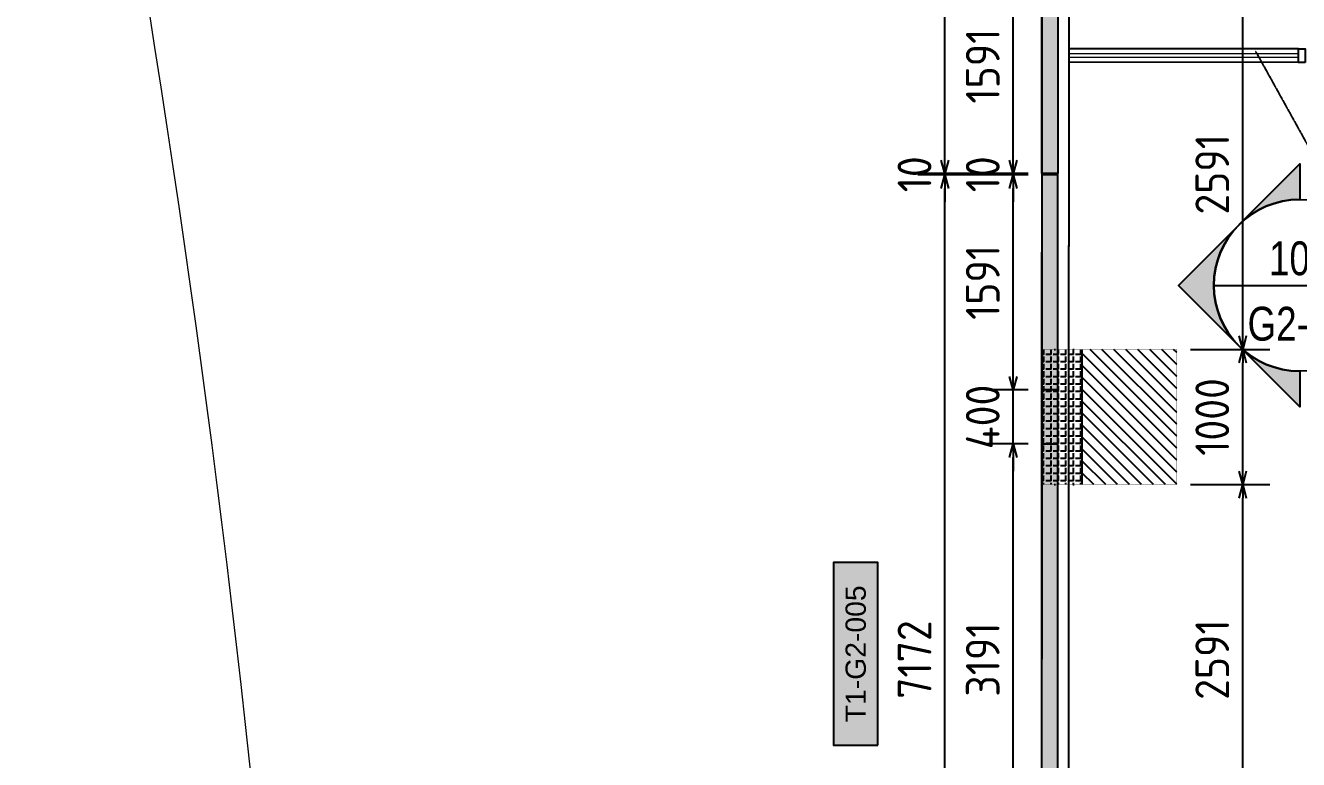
# Model space of a CAD drawing. Header units: centimetres. Extents: x -6122352 to 6876996, y -1694241 to 2592194.
# Drawn here: x -3087 to 6336, y -33908 to -28477 of the extents above; entities that cross this region are included whole.
import ezdxf
from ezdxf.enums import TextEntityAlignment as Align
from ezdxf.xclip import XClip

# ---------------------------------------------------------------- set-up
doc = ezdxf.new("R2010")
doc.units = ezdxf.units.CM
doc.header["$MEASUREMENT"] = 0
doc.header["$XCLIPFRAME"] = 2
doc.header["$PDMODE"] = 66
doc.header["$PDSIZE"] = 100
doc.linetypes.add('CENTER', pattern=[2, 1.25, -0.25, 0.25, -0.25])
doc.linetypes.add('DASHED2', pattern=[0.375, 0.25, -0.125])
doc.layers.get('Defpoints').update_dxf_attribs({"color": 255, "linetype": 'CENTER'})
for name, color, linetype in [('00-MI-DIM', 7, 'Continuous'), ('@MI-FOOTINGS', 7, 'Continuous'), ('@MI-MEP', 7, 'Continuous'), ('@MI-REF LAYER', 7, 'Continuous'), ('@MI-TYPE-01', 30, 'Continuous'), ('@MI-TYPE-02', 6, 'Continuous'), ('B_TH_4', 7, 'Continuous'), ('PANEL-TAGS', 7, 'Continuous')]:
    doc.layers.add(name, color=color, linetype=linetype)
for name, color, linetype, lineweight, true_color in [('08-Compound Wall-2', 6, 'Continuous', 25, 0xff00ff), ('08-Compound Wall-3', 5, 'Continuous', 25, 0x0000ff), ('23585-XR-AR-DAMAC PLOT LIMITS$0$1-End units', 7, 'Continuous', 5, 0xf8991e), ('23585-XR-AR-DAMAC PLOT LIMITS$0$1-Open Space', 7, 'Continuous', 5, 0x90cf5a)]:
    doc.layers.add(name, color=color, linetype=linetype, lineweight=lineweight, true_color=true_color)
doc.layers.add('23585-XR-AR-END-GROUND FLOOR$0$A-LOVR-PLAN', color=251, linetype='Continuous', lineweight=9)
doc.layers.add('A-ANNO-TEXT', color=3, linetype='Continuous', lineweight=25)
doc.styles.add('Arial Narrow', font='ARIALN.TTF', dxfattribs={"width": 0.95, "height": 500})
doc.styles.add('PANELTAG_STYLE', font='arial.ttf')
doc.styles.add('Schueco-BEMSTIL', font='isocpeur.ttf', dxfattribs={"width": 0.9})
doc.styles.get("Standard").update_dxf_attribs({"font": 'arial.ttf'})
doc.dimstyles.new('LEADER', dxfattribs={"dimtxt": 0.18, "dimasz": 0.25, "dimexe": 0.18, "dimexo": 0.0625, "dimgap": 0.09, "dimtad": 0, "dimtih": 1, "dimtoh": 1, "dimdec": 4, "dimzin": 0, "dimdsep": 46, "dimtxsty": 'Standard', "dimblk": 'DOT', "dimcen": 0.09, "dimadec": 0, "dimazin": 0, "dimtfac": 1, "dimtdec": 4, "dimtofl": 0, "dimtmove": 0, "dimatfit": 3, "dimldrblk": 'DOT', "dimfxl": 1, "dimtolj": 1, "dimtzin": 0, "dimarcsym": 0})
doc.dimstyles.new('MI- JWC-TXT-2.5 MM', dxfattribs={"dimscale": 1.5, "dimtxt": 2.5, "dimasz": 1, "dimexe": 2, "dimexo": 1, "dimgap": 1, "dimtad": 1, "dimdec": 0, "dimdsep": 46, "dimtxsty": 'Schueco-BEMSTIL', "dimblk": 'OPEN30', "dimcen": 0, "dimdle": 2, "dimclrd": 140, "dimclre": 8, "dimclrt": 40, "dimadec": 0, "dimazin": 2, "dimtfac": 1, "dimtdec": 0, "dimtix": 1, "dimtmove": 2, "dimatfit": 3, "dimldrblk": 'OPEN', "dimfxl": 2, "dimlwd": -1, "dimlwe": -1, "dimarcsym": 0})

# ---------------------------------------------------------------- blocks, each defined once
blk = doc.blocks.new('23585-XR-AR-BOUNDARY WALLS AND SETBACKS')
at = {"layer": '08-Compound Wall-2'}
for points in [[(496408.2168123897, 2768888.011560644), (496425.8384823207, 2768871.865715776), (496431.8861699822, 2768878.466056528), (496435.9395700579, 2768882.889856611), (496439.9931717184, 2768887.313658422), (496444.0465700577, 2768891.737456611), (496448.0999700584, 2768896.16125661), (496454.2139138345, 2768902.833818778), (496436.5926161939, 2768918.979903345)], [(496408.2168132926, 2768888.011559817), (496408.0816999988, 2768887.864099999), (496425.7770999984, 2768871.650699998)]]:
    blk.add_lwpolyline(points, dxfattribs=at)
blk = doc.blocks.new('A$C9d9485f6')
at = {"layer": 'A-ANNO-TEXT', "rotation": 312.4881850805905}
blk.add_blockref('23585-XR-AR-BOUNDARY WALLS AND SETBACKS', (-2377088.534775567, -1504219.252137818), dxfattribs=at)
blk = doc.blocks.new('23585-XR-AR-DAMAC PLOT LIMITS')
at = {"layer": '23585-XR-AR-DAMAC PLOT LIMITS$0$1-End units', "color": 251, "true_color": 0x636466}
blk.add_lwpolyline([(496431.9599000001, 2768878.398499999), (496425.7770999996, 2768871.650699999), (496408.0817, 2768887.8641), (496409.3970999997, 2768889.299699999), (496414.2648999998, 2768894.612299999)], close=True, dxfattribs=at)
at = {"layer": '23585-XR-AR-DAMAC PLOT LIMITS$0$1-Open Space', "color": 251, "true_color": 0x636466}
blk.add_lwpolyline([(496425.7770999996, 2768871.650699999), (496443.4716999996, 2768855.436699999), (496442.1381000001, 2768853.9813), (496435.5941000003, 2768854.147299999, 0.08578869217651659), (496406.8481000001, 2768878.7903), (496405.8706999999, 2768885.451099999), (496408.0817, 2768887.8641)], format="xyb", close=True, dxfattribs=at)
blk = doc.blocks.new('A$Cf093b529')
at = {"layer": 'A-ANNO-TEXT'}
blk.add_blockref('23585-XR-AR-DAMAC PLOT LIMITS', (-495391.9901121984, -2768603.441896566), dxfattribs=at)
blk = doc.blocks.new('XR-AR-END-SETTING OUT PLAN')
at = {"layer": '08-Compound Wall-3'}
for p, q in [((1900.044146533911, 10600.0005848068), (-523.2971514484661, 10600.00058478686)), ((1900.044146533911, 10500.00058480681), (-523.2971514474184, 10500.00058478684))]:
    blk.add_line(p, q, dxfattribs=at)
blk.add_lwpolyline([(1950.044146533911, 10600.00060864944), (1900.044146533911, 10600.00060864944), (1900.044145320485, 10500.00060864944), (1950.044146842208, 10500.00060864944)], close=True, dxfattribs=at)
at = {"layer": '23585-XR-AR-END-GROUND FLOOR$0$A-LOVR-PLAN'}
blk.add_lwpolyline([(1900.044146839268, 10534.99812595142), (1900.044146839268, 10564.99812595142), (-523.3010777489098, 10564.99812655811), (-523.3010777489098, 10534.99812655811)], close=True, dxfattribs=at)
blk.add_lwpolyline([(1900.044146533911, 10600.00063503276), (1900.044146533911, 10500.00063249208)], dxfattribs=at)
blk = doc.blocks.new('END UNIT')
at = {"xscale": 0.001, "yscale": 0.001, "zscale": 0.001}
blk.add_blockref('XR-AR-END-SETTING OUT PLAN', (-9.150201729830158, 0), dxfattribs=at)
blk = doc.blocks.new('TH_4')
at = {"xscale": -1}
blk.add_blockref('END UNIT', (495826.3053798428, 2769130.514097063), dxfattribs=at)
blk = doc.blocks.new('A$C780da55d')
at = {"layer": 'B_TH_4', "xscale": 1.000039159572381, "yscale": 1.000039159572381, "zscale": 1.000039159572381}
blk.add_blockref('TH_4', (-495814.0704651335, -2769239.302089663), dxfattribs=at)
blk = doc.blocks.new('23585-XR-AR-MALDIVE-2$0$TH_4')
blk.add_blockref('A$C780da55d', (495794.655359471, 2769130.864096801))
blk = doc.blocks.new('A$C03c3e00e')
at = {"color": 1, "true_color": 0xeb0000, "const_width": 0.01}
blk.add_lwpolyline([(33.15006812522188, 1.438171602785587e-05), (27.15006329119205, 1.438264735043049e-05), (21.15020591858774, 0.0001494970638304949), (15.15020108455792, 0.0001494968309998512), (9.15019625145942, 0.0001494991593062878), (0.0001474553719162941, 0.0003353334031999111), (0, 24.00021955440752), (9.150196256116033, 24.00016883295029), (15.15020108921453, 24.00016883132048), (21.15020592231303, 24.00016883062199), (27.15034586936235, 24.00002136896364), (33.15035070292652, 24.00002136942931), (42.30238985735923, 24.0000316798687), (42.30267242528498, 2.328306436538696e-10), (40.35556572116911, 9.136274456977844e-07)], close=True, dxfattribs=at)
blk = doc.blocks.new('_Dot')
at = {"color": 0, "linetype": 'ByBlock', "lineweight": -2}
blk.add_line((-0.5, 0), (-1, 0), dxfattribs=at)
at = {"color": 0, "linetype": 'ByBlock', "const_width": 0.5}
blk.add_lwpolyline([(-0.25, 0, 1), (0.25, 0, 1)], format="xyb", close=True, dxfattribs=at)
blk = doc.blocks.new('A$C612c4346')
at = {"color": 1, "true_color": 0xeb0000, "const_width": 0.01}
blk.add_lwpolyline([(42.00608706020284, -17.73757537407801), (36.00608222605661, -17.73757537314668), (30.00622485333588, -17.7374402587302), (24.0062200196553, -17.7374402587302), (18.00621518632397, -17.7374402564019), (8.856166390469298, -17.737254422158), (8.856018934748136, 6.262629798613489), (18.00621519115521, 6.262579077389091), (24.00622002396267, 6.262579075526446), (30.00622485752683, 6.262579075060785), (36.00636480399407, 6.262431613169611), (42.00636963755824, 6.262431613635272), (51.15840879222378, 6.262441924307495), (51.15869136003312, -17.7375897555612), (49.21158465603366, -17.73758884193376)], close=True, dxfattribs=at)
blk = doc.blocks.new('RCC COPING')
at = {"layer": '@MI-TYPE-01', "transparency": 33554679}
h = blk.add_hatch(color=8, dxfattribs=at)
h.dxf.hatch_style = 1
h.paths.add_polyline_path([(60.00000000000364, 200), (-59.99999999999636, 200), (-59.99999999999636, -200), (60.00000000000364, -200)])
at = {"layer": '@MI-TYPE-01', "color": 30}
blk.add_lwpolyline([(-59.99999999999636, 200), (60.00000000000364, 200), (60.00000000000364, -200), (-59.99999999999636, -200)], close=True, dxfattribs=at)
blk = doc.blocks.new('31309MM')
at = {"layer": '@MI-TYPE-01', "transparency": 33554679}
h = blk.add_hatch(color=30, dxfattribs=at)
h.dxf.hatch_style = 1
h.paths.add_polyline_path([(0, 120.0000000000582), (5581.866123049753, 120.0000000000582), (5581.866123049753, 0), (0, 0)])
h.paths.add_polyline_path([(5591.866123044863, -1.164153218269348e-10), (12763.97374439728, -1.164153218269348e-10), (12763.97374439752, 120.0000000000582), (5591.866123044863, 120)])
h.paths.add_polyline_path([(12773.97374439193, 120), (18355.62019030144, 119.9999999999418), (18355.62019030168, -0.1500736206653528), (12773.97374439193, -0.1500736207235605)])
h.paths.add_polyline_path([(18365.71023449278, -0.1500736205489375), (23537.39638165059, -0.1500736205489375), (23537.39638165035, 119.9999999999418), (18365.71023449278, 119.9999999999418)])
h.paths.add_polyline_path([(23547.39638164593, 120), (30719.50400295644, 120), (30719.50400295644, -5.820766091346741e-11), (23547.39638164593, -5.820766091346741e-11)])
h.paths.add_polyline_path([(30729.50400295085, 0), (36309.33053738088, -5.820766091346741e-11), (36309.33053738088, 119.9999662167393), (30729.50400295109, 119.9999662167975)])
at = {"layer": '@MI-TYPE-01', "color": 30}
for points in [[(23547.39638164593, 120), (30719.50400295644, 120), (30719.50400295644, -5.820766091346741e-11), (23547.39638164593, -5.820766091346741e-11)], [(30729.50400295085, 0), (36309.33053738088, -5.820766091346741e-11), (36309.33053738088, 119.9999662167393), (30729.50400295109, 119.9999662167975)]]:
    blk.add_lwpolyline(points, close=True, dxfattribs=at)
at = {"layer": '@MI-TYPE-01', "color": 240, "true_color": 0xed1f24, "rotation": 89.95700707059105}
blk.add_blockref('RCC COPING', (28928.84649472916, 60.15005672897678), dxfattribs=at)
blk = doc.blocks.new('A$Ceca04276')
at = {"layer": '@MI-TYPE-01', "color": 30, "rotation": 89.98971944707202}
blk.add_blockref('31309MM', (0.4863932078296784, 9.943239066810747), dxfattribs=at)
blk = doc.blocks.new('T1-FOOTING')
at = {"transparency": 33554679}
h = blk.add_hatch(dxfattribs=at)
h.set_pattern_fill('ANGLE', color=256, scale=500)
h.set_pattern_definition([(0, (0, 0), (0, 137.5), [100, -37.5]), (90, (0, 0), (-137.5, 8.419446744138054e-15), [100, -37.5])])
h.paths.add_polyline_path([(-500, -300.0000000000218), (499.9999999999964, -300.0000000000218), (499.9999999999964, -1.818989403545856e-11), (-500, -1.818989403545856e-11)])
h.paths.add_polyline_path([(-499.75, -299.7500000000218), (499.7499999999964, -299.7500000000218), (499.7499999999964, -0.2500000000181899), (-499.75, -0.2500000000181899)], flags=16)
h = blk.add_hatch(dxfattribs=at)
h.set_pattern_fill('ANGLE', color=8, scale=200)
h.set_pattern_definition([(0, (0, 0), (0, 55.00000000000001), [40, -15]), (90, (0, 0), (-55.00000000000001, 3.367778697655222e-15), [40, -15])])
h.paths.add_polyline_path([(500.0000000000025, -300.0000000000218), (500.0000000000035, -1.818989403545856e-11), (-500, -1.816147232602816e-11), (-499.9999999999989, -300.0000000000291)])
h = blk.add_hatch(dxfattribs=at)
h.set_pattern_fill('ANSI31', color=8, scale=500)
h.set_pattern_definition([(45, (0, 0), (-44.19417382415922, 44.19417382415922), [])])
h.paths.add_polyline_path([(500, -1000.000000000015), (500.0000000000025, -300.0000000000218), (-499.9999999999989, -300.000000000029), (-499.9999999999964, -1000.000000000011)])
at = {"layer": '@MI-TYPE-01', "color": 240, "linetype": 'DASHED2', "true_color": 0xed1f24}
blk.add_line((-500.0000000000073, -300.0000000000291), (499.9999999999964, -300.0000000000218), dxfattribs=at)
at = {"layer": '@MI-TYPE-01', "color": 240, "true_color": 0xed1f24, "const_width": 2.5}
blk.add_lwpolyline([(-500, -1.818989403545856e-11), (500.0000000000036, -1.818989403545856e-11), (500, -1000.000000000015), (-499.9999999999964, -1000.000000000011)], close=True, dxfattribs=at)
blk = doc.blocks.new('_Open30')
at = {"color": 0, "linetype": 'ByBlock', "lineweight": -2}
for p, q in [((-1, 0.26794919), (0, 0)), ((0, 0), (-1, -0.26794919)), ((0, 0), (-1, 0))]:
    blk.add_line(p, q, dxfattribs=at)
blk = doc.blocks.new('*D896')
at = {"color": 8, "transparency": 16777216}
for p, q in [((-102.3342030398991, -11433.83204916969), (-919.3445929940007, -11433.83204916969)), ((-103.6119722374448, -18605.93955665773), (-919.3445929939991, -18605.93955665773))]:
    blk.add_line(p, q, dxfattribs=at)
at = {"color": 140, "transparency": 16777216}
blk.add_line((-719.344592993999, -18505.93955665773), (-719.3445929940004, -11533.83204916969), dxfattribs=at)
at = {"layer": 'Defpoints', "color": 0, "transparency": 16777216}
for p in [(-719.3445929940005, -11433.83204916969), (-2.334203039899107, -11433.83204916969), (-3.611972237444759, -18605.93955665773)]:
    blk.add_point(p, dxfattribs=at)
at = {"color": 140, "transparency": 16777216, "xscale": 100, "yscale": 100, "zscale": 100}
for p, rotation in [((-719.3445929940005, -11433.83204916969), 90), ((-719.344592993999, -18605.93955665773), 270)]:
    blk.add_blockref('_Open30', p, dxfattribs=dict(at, rotation=rotation))
at = {"color": 40, "transparency": 16777216, "insert": (-944.3445929940038, -15019.8858029137), "char_height": 250, "attachment_point": 5, "rotation": 90, "style": 'Schueco-BEMSTIL'}
blk.add_mtext('7172', dxfattribs=at)
blk = doc.blocks.new('_Open')
at = {"color": 0, "linetype": 'ByBlock', "lineweight": -2}
for p, q in [((-1, 0.1666666666666667), (0, 0)), ((-1, -0.1666666666666667), (0, 0)), ((0, 0), (-1, 0))]:
    blk.add_line(p, q, dxfattribs=at)
blk = doc.blocks.new('*D897')
at = {"color": 140, "transparency": 16777216}
for p, q in [((-719.3445929940019, -11323.83204933398), (-719.3445929940019, -11223.83204933398)), ((-719.3445929940019, -11433.83204916969), (-719.3445929940019, -11423.83204933398)), ((-719.3445929940018, -11533.83204916969), (-719.3445929940018, -11633.83204916969))]:
    blk.add_line(p, q, dxfattribs=at)
at = {"color": 8, "transparency": 16777216}
for p, q in [((-102.3324214586608, -11423.83204933398), (-919.344592994002, -11423.83204933398)), ((-102.3342030399003, -11433.83204916969), (-919.344592994002, -11433.83204916969))]:
    blk.add_line(p, q, dxfattribs=at)
at = {"layer": 'Defpoints', "color": 0, "transparency": 16777216}
for p in [(-719.3445929940019, -11423.83204933398), (-2.33420303990026, -11433.83204916969), (-2.332421458660753, -11423.83204933398)]:
    blk.add_point(p, dxfattribs=at)
at = {"color": 140, "transparency": 16777216, "xscale": 100, "yscale": 100, "zscale": 100}
for p, rotation in [((-719.3445929940019, -11423.83204933398), 270), ((-719.3445929940019, -11433.83204916969), 90)]:
    blk.add_blockref('_Open30', p, dxfattribs=dict(at, rotation=rotation))
at = {"color": 40, "transparency": 16777216, "insert": (-944.344592994005, -11428.83204925183), "char_height": 250, "attachment_point": 5, "rotation": 90, "style": 'Schueco-BEMSTIL'}
blk.add_mtext('10', dxfattribs=at)
blk = doc.blocks.new('*D898')
at = {"color": 8, "transparency": 16777216}
for p, q in [((-101.3383461054032, -5844.09564762746), (-919.3445929940035, -5844.09564762746)), ((-102.3324214586608, -11423.83204933398), (-919.3445929940023, -11423.83204933398))]:
    blk.add_line(p, q, dxfattribs=at)
at = {"color": 140, "transparency": 16777216}
blk.add_line((-719.3445929940021, -11323.83204933398), (-719.3445929940033, -5944.09564762746), dxfattribs=at)
at = {"layer": 'Defpoints', "color": 0, "transparency": 16777216}
for p in [(-719.3445929940034, -5844.09564762746), (-1.338346105403204, -5844.09564762746), (-2.332421458660766, -11423.83204933398)]:
    blk.add_point(p, dxfattribs=at)
at = {"color": 140, "transparency": 16777216, "xscale": 100, "yscale": 100, "zscale": 100}
for p, rotation in [((-719.3445929940034, -5844.09564762746), 90), ((-719.3445929940021, -11423.83204933398), 270)]:
    blk.add_blockref('_Open30', p, dxfattribs=dict(at, rotation=rotation))
at = {"color": 40, "transparency": 16777216, "insert": (-944.3445929940051, -8633.963848480718), "char_height": 250, "attachment_point": 5, "rotation": 90, "style": 'Schueco-BEMSTIL'}
blk.add_mtext('5580', dxfattribs=at)
blk = doc.blocks.new('*D886')
at = {"color": 8, "transparency": 16777216}
for p, q in [((-102.3887156102059, -13424.53454505881), (-414.3153052969195, -13424.53454505881)), ((-103.4074110801269, -16615.37758752122), (-414.3153052969188, -16615.37758752122))]:
    blk.add_line(p, q, dxfattribs=at)
at = {"color": 140, "transparency": 16777216}
blk.add_line((-214.3153052969187, -16515.37758752122), (-214.3153052969194, -13524.53454505881), dxfattribs=at)
at = {"layer": 'Defpoints', "color": 0, "transparency": 16777216}
for p in [(-214.3153052969194, -13424.53454505881), (-2.388715610205915, -13424.53454505881), (-3.4074110801269, -16615.37758752122)]:
    blk.add_point(p, dxfattribs=at)
at = {"color": 140, "transparency": 16777216, "xscale": 100, "yscale": 100, "zscale": 100}
for p, rotation in [((-214.3153052969194, -13424.53454505881), 90), ((-214.3153052969187, -16615.37758752122), 270)]:
    blk.add_blockref('_Open30', p, dxfattribs=dict(at, rotation=rotation))
at = {"color": 40, "transparency": 16777216, "insert": (-439.3153052969233, -15019.95606629001), "char_height": 250, "attachment_point": 5, "rotation": 90, "style": 'Schueco-BEMSTIL'}
blk.add_mtext('3191', dxfattribs=at)
blk = doc.blocks.new('*D887')
at = {"color": 140, "transparency": 16777216}
for p, q in [((-214.3153052969201, -12924.53461049016), (-214.3153052969201, -12824.53461049016)), ((-214.31530529692, -13424.53454505881), (-214.3153052969201, -13024.53461049016)), ((-214.3153052969199, -13524.53454505881), (-214.3153052969199, -13624.53454505881))]:
    blk.add_line(p, q, dxfattribs=at)
at = {"color": 8, "transparency": 16777216}
for p, q in [((-102.6175996193837, -13024.53461049016), (-414.3153052969201, -13024.53461049016)), ((-102.3887156102064, -13424.53454505881), (-414.3153052969201, -13424.53454505881))]:
    blk.add_line(p, q, dxfattribs=at)
at = {"layer": 'Defpoints', "color": 0, "transparency": 16777216}
for p in [(-214.3153052969201, -13024.53461049016), (-2.617599619383719, -13024.53461049016), (-2.388715610206384, -13424.53454505881)]:
    blk.add_point(p, dxfattribs=at)
at = {"color": 140, "transparency": 16777216, "xscale": 100, "yscale": 100, "zscale": 100}
for p, rotation in [((-214.3153052969201, -13024.53461049016), 270), ((-214.31530529692, -13424.53454505881), 90)]:
    blk.add_blockref('_Open30', p, dxfattribs=dict(at, rotation=rotation))
at = {"color": 40, "transparency": 16777216, "insert": (-439.3153052969237, -13224.53457777448), "char_height": 250, "attachment_point": 5, "rotation": 90, "style": 'Schueco-BEMSTIL'}
blk.add_mtext('400', dxfattribs=at)
blk = doc.blocks.new('*D1340')
at = {"color": 8, "transparency": 16777216}
for p, q in [((-102.3342030398953, -11433.83204916969), (-414.3153052969255, -11433.83204916969)), ((-102.6175996193791, -13024.53461049016), (-414.3153052969251, -13024.53461049016))]:
    blk.add_line(p, q, dxfattribs=at)
at = {"color": 140, "transparency": 16777216}
blk.add_line((-214.3153052969252, -12924.53461049016), (-214.3153052969255, -11533.83204916969), dxfattribs=at)
at = {"layer": 'Defpoints', "color": 0, "transparency": 16777216}
for p in [(-214.3153052969255, -11433.83204916969), (-2.33420303989528, -11433.83204916969), (-2.617599619379086, -13024.53461049016)]:
    blk.add_point(p, dxfattribs=at)
at = {"color": 140, "transparency": 16777216, "xscale": 100, "yscale": 100, "zscale": 100}
for p, rotation in [((-214.3153052969255, -11433.83204916969), 90), ((-214.3153052969251, -13024.53461049016), 270)]:
    blk.add_blockref('_Open30', p, dxfattribs=dict(at, rotation=rotation))
at = {"color": 40, "transparency": 16777216, "insert": (-439.3153052969287, -12229.18332982992), "char_height": 250, "attachment_point": 5, "rotation": 90, "style": 'Schueco-BEMSTIL'}
blk.add_mtext('1591', dxfattribs=at)
blk = doc.blocks.new('*D883')
at = {"color": 140, "transparency": 16777216}
for p, q in [((-214.3153052969159, -11323.83204933397), (-214.3153052969159, -11223.83204933397)), ((-214.3153052969159, -11433.83204916969), (-214.3153052969159, -11423.83204933397)), ((-214.3153052969159, -11533.83204916969), (-214.3153052969159, -11633.83204916969))]:
    blk.add_line(p, q, dxfattribs=at)
at = {"color": 8, "transparency": 16777216}
for p, q in [((-102.3324214586558, -11423.83204933397), (-414.3153052969159, -11423.83204933397)), ((-102.3342030398953, -11433.83204916969), (-414.3153052969159, -11433.83204916969))]:
    blk.add_line(p, q, dxfattribs=at)
at = {"layer": 'Defpoints', "color": 0, "transparency": 16777216}
for p in [(-214.3153052969159, -11423.83204933397), (-2.33420303989528, -11433.83204916969), (-2.332421458655772, -11423.83204933397)]:
    blk.add_point(p, dxfattribs=at)
at = {"color": 140, "transparency": 16777216, "xscale": 100, "yscale": 100, "zscale": 100}
for p, rotation in [((-214.3153052969159, -11423.83204933397), 270), ((-214.3153052969159, -11433.83204916969), 90)]:
    blk.add_blockref('_Open30', p, dxfattribs=dict(at, rotation=rotation))
at = {"color": 40, "transparency": 16777216, "insert": (-439.3153052969191, -11428.83204925183), "char_height": 250, "attachment_point": 5, "rotation": 90, "style": 'Schueco-BEMSTIL'}
blk.add_mtext('10', dxfattribs=at)
blk = doc.blocks.new('*D884')
at = {"color": 8, "transparency": 16777216}
for p, q in [((-101.8989512610589, -9833.129514857339), (-414.3153052969164, -9833.129514857339)), ((-102.3324214586558, -11423.83204933397), (-414.3153052969161, -11423.83204933397))]:
    blk.add_line(p, q, dxfattribs=at)
at = {"color": 140, "transparency": 16777216}
blk.add_line((-214.3153052969161, -11323.83204933397), (-214.3153052969163, -9933.129514857339), dxfattribs=at)
at = {"layer": 'Defpoints', "color": 0, "transparency": 16777216}
for p in [(-214.3153052969164, -9833.129514857339), (-1.898951261058849, -9833.129514857339), (-2.332421458655772, -11423.83204933397)]:
    blk.add_point(p, dxfattribs=at)
at = {"color": 140, "transparency": 16777216, "xscale": 100, "yscale": 100, "zscale": 100}
for p, rotation in [((-214.3153052969164, -9833.129514857339), 90), ((-214.315305296916, -11423.83204933397), 270)]:
    blk.add_blockref('_Open30', p, dxfattribs=dict(at, rotation=rotation))
at = {"color": 40, "transparency": 16777216, "insert": (-439.3153052969191, -10628.48078209566), "char_height": 250, "attachment_point": 5, "rotation": 90, "style": 'Schueco-BEMSTIL'}
blk.add_mtext('1591', dxfattribs=at)
blk = doc.blocks.new('*D1363')
at = {"color": 8, "transparency": 16777216}
for p, q in [((1097.40915707266, -13724.70990999625), (1684.68492526375, -13724.70990999625)), ((1096.794685492991, -16315.55290231072), (1684.684925263751, -16315.55290231072))]:
    blk.add_line(p, q, dxfattribs=at)
at = {"color": 140, "transparency": 16777216}
blk.add_line((1484.68492526375, -16215.55290231072), (1484.68492526375, -13824.70990999625), dxfattribs=at)
at = {"layer": 'Defpoints', "color": 0, "transparency": 16777216}
for p in [(997.40915707266, -13724.70990999625), (1484.68492526375, -13724.70990999625), (996.794685492991, -16315.55290231072)]:
    blk.add_point(p, dxfattribs=at)
at = {"color": 140, "transparency": 16777216, "xscale": 100, "yscale": 100, "zscale": 100}
for p, rotation in [((1484.68492526375, -13724.70990999625), 90), ((1484.68492526375, -16315.55290231072), 270)]:
    blk.add_blockref('_Open30', p, dxfattribs=dict(at, rotation=rotation))
at = {"color": 40, "transparency": 16777216, "insert": (1259.684925263746, -15020.13140615348), "char_height": 250, "attachment_point": 5, "rotation": 90, "style": 'Schueco-BEMSTIL'}
blk.add_mtext('2591', dxfattribs=at)
blk = doc.blocks.new('*D1364')
at = {"color": 8, "transparency": 16777216}
for p, q in [((1097.584496953758, -12724.70992536829), (1684.68492526375, -12724.70992536829)), ((1097.40915707266, -13724.70990999625), (1684.68492526375, -13724.70990999625))]:
    blk.add_line(p, q, dxfattribs=at)
at = {"color": 140, "transparency": 16777216}
blk.add_line((1484.68492526375, -13624.70990999625), (1484.68492526375, -12824.70992536829), dxfattribs=at)
at = {"layer": 'Defpoints', "color": 0, "transparency": 16777216}
for p in [(997.5844969537579, -12724.70992536829), (1484.68492526375, -12724.70992536829), (997.40915707266, -13724.70990999625)]:
    blk.add_point(p, dxfattribs=at)
at = {"color": 140, "transparency": 16777216, "xscale": 100, "yscale": 100, "zscale": 100}
for p, rotation in [((1484.68492526375, -12724.70992536829), 90), ((1484.68492526375, -13724.70990999625), 270)]:
    blk.add_blockref('_Open30', p, dxfattribs=dict(at, rotation=rotation))
at = {"color": 40, "transparency": 16777216, "insert": (1259.684925263746, -13224.70991768227), "char_height": 250, "attachment_point": 5, "rotation": 90, "style": 'Schueco-BEMSTIL'}
blk.add_mtext('1000', dxfattribs=at)
blk = doc.blocks.new('*D1365')
at = {"color": 8, "transparency": 16777216}
for p, q in [((1097.898921421858, -10133.30487979477), (1684.68492526375, -10133.30487979477)), ((1097.584496953758, -12724.70992536829), (1684.684925263751, -12724.70992536829))]:
    blk.add_line(p, q, dxfattribs=at)
at = {"color": 140, "transparency": 16777216}
blk.add_line((1484.68492526375, -12624.70992536829), (1484.68492526375, -10233.30487979477), dxfattribs=at)
at = {"layer": 'Defpoints', "color": 0, "transparency": 16777216}
for p in [(997.8989214218584, -10133.30487979477), (1484.68492526375, -10133.30487979477), (997.5844969537579, -12724.70992536829)]:
    blk.add_point(p, dxfattribs=at)
at = {"color": 140, "transparency": 16777216, "xscale": 100, "yscale": 100, "zscale": 100}
for p, rotation in [((1484.68492526375, -10133.30487979477), 90), ((1484.68492526375, -12724.70992536829), 270)]:
    blk.add_blockref('_Open30', p, dxfattribs=dict(at, rotation=rotation))
at = {"color": 40, "transparency": 16777216, "insert": (1259.684925263747, -11429.00740258153), "char_height": 250, "attachment_point": 5, "rotation": 90, "style": 'Schueco-BEMSTIL'}
blk.add_mtext('2591', dxfattribs=at)
blk = doc.blocks.new('*U1430')
h = blk.add_hatch(color=94)
edge = h.paths.add_edge_path()
edge.add_line((-5.853590386044781e-15, -6.350000000000011), (-3.839567134987508e-15, -8.98025612106916))
edge.add_line((-3.839567134987508e-15, -8.98025612106916), (-8.98025612106916, -1.4210854715202e-14))
edge.add_line((-8.98025612106916, -1.364422505680946e-14), (-1.243449787580175e-14, 8.980256121069147))
edge.add_line((-1.308023176029987e-14, 8.980256121069147), (-6.554262137165959e-15, 6.349999999999988))
edge.add_arc((-2.326472348102011e-15, -1.154631945610163e-14), 6.35, 90.00000000000004, 269.9999999999999)
at = {"color": 94}
blk.add_line((-6.35, -5.639932965095795e-15), (6.35, -1.127986593019159e-14), dxfattribs=at)
for points in [[(-5.853590386044781e-15, -6.350000000000011), (-3.839567134987508e-15, -8.98025612106916), (-8.98025612106916, -1.364422505680946e-14), (-1.308023176029987e-14, 8.980256121069147), (-6.554262137165959e-15, 6.349999999999988, 0.9999999999999994)], [(-4.490128060534579, 4.490128060534578, 0.4142135623730951), (-4.490128060534578, -4.49012806053458), (-8.98025612106916, -1.236372533598709e-15), (-4.490128060534585, 4.490128060534578)]]:
    blk.add_lwpolyline(points, format="xyb", close=True)
blk.add_circle((-1.409983241273949e-15, -5.639932965095795e-15), 6.35, dxfattribs=at)
at = {"style": 'Arial Narrow', "width": 0.95, "flags": 8}
blk.add_attdef('VIEWNUMBER', text='', height=2.5, dxfattribs=at).set_placement((-1.409983241273949e-15, -5.639932965095795e-15), align=Align.BOTTOM_CENTER)
blk.add_attdef('SHEETNUMBER', text='', height=2.5, dxfattribs=at).set_placement((-1.409983241273949e-15, -1.587500000000005), align=Align.TOP_CENTER)
blk = doc.blocks.new('PANELTAG')
at = {"layer": 'PANEL-TAGS', "color": 1}
blk.add_lwpolyline([(-13.5, -3.3), (13.5, -3.3), (13.5, 3.3), (-13.5, 3.3)], close=True, dxfattribs=at)
at = {"layer": 'PANEL-TAGS', "color": 40, "true_color": 0xffd700}
blk.add_solid([(-13.5, -3.3), (13.5, -3.3), (-13.5, 3.3), (13.5, 3.3)], dxfattribs=at)
at = {"layer": 'PANEL-TAGS', "color": 5, "style": 'PANELTAG_STYLE'}
blk.add_attdef('TAGNO', text='', height=3, dxfattribs=at).set_placement((0, 0), align=Align.CENTER)
blk = doc.blocks.new('T1-PARTITION PLAN')
at = {"layer": '@MI-FOOTINGS', "color": 240, "true_color": 0xed1f24, "rotation": 89.98995376478538}
blk.add_blockref('T1-FOOTING', (-2.503157614788506, -13224.53457780124), dxfattribs=at)
at = {"layer": '@MI-TYPE-02', "xscale": -1, "rotation": 359.9795117387576}
blk.add_blockref('A$Ceca04276', (-7.324294468271546, -42163.27897696203), dxfattribs=at)
for base, p1, p2, picture, middle in [((-719.3445929940034, -5844.09564762746), (-2.332421458660765, -11423.83204933397), (-1.338346105403203, -5844.095647627459), '*D898', (-944.3445929940051, -8633.963848480718)), ((-214.3153052969164, -9833.129514857339), (-2.332421458655771, -11423.83204933397), (-1.898951261058848, -9833.129514857335), '*D884', (-439.3153052969191, -10628.48078209566)), ((-719.3445929940019, -11423.83204933398), (-2.33420303990026, -11433.83204916969), (-2.332421458660752, -11423.83204933397), '*D897', (-944.344592994005, -11428.83204925183)), ((-214.3153052969159, -11423.83204933397), (-2.334203039895279, -11433.83204916968), (-2.332421458655771, -11423.83204933397), '*D883', (-439.3153052969191, -11428.83204925183)), ((-719.3445929940005, -11433.83204916969), (-3.611972237444757, -18605.93955665772), (-2.334203039899106, -11433.83204916969), '*D896', (-944.3445929940038, -15019.8858029137)), ((-214.3153052969303, -11433.83204916971), (-2.617599619379085, -13024.53461049015), (-2.334203039895279, -11433.83204916968), '*D1340', (-439.3153052969287, -12229.18332982992)), ((-214.3153052969201, -13024.53461049016), (-2.388715610206383, -13424.5345450588), (-2.617599619383718, -13024.53461049015), '*D887', (-439.3153052969237, -13224.53457777448)), ((-214.3153052969194, -13424.53454505881), (-3.407411080126899, -16615.37758752121), (-2.388715610205914, -13424.5345450588), '*D886', (-439.3153052969233, -15019.95606629001))]:
    dim = blk.add_linear_dim(base=base, p1=p1, p2=p2, angle=90, dimstyle='MI- JWC-TXT-2.5 MM')
    dim.commit()
    dim.dimension.update_dxf_attribs({"geometry": picture, "text_midpoint": middle})
for base, p1, p2, picture, middle, set_off in [((1484.684925263695, -10133.30487979477), (997.5844969537022, -12724.70992536829), (997.8989214218027, -10133.30487979476), '*D1365', (1259.684925263691, -11429.00740258153), (-5.525180313270539e-11, 0)), ((1484.684925263762, -12724.7099253683), (997.4091570726721, -13724.70990999625), (997.58449695377, -12724.70992536829), '*D1364', (1259.684925263758, -13224.70991768227), (1.250555214937776e-11, -1.818989403545856e-12)), ((1484.684925263694, -13724.70990999625), (996.7946854929353, -16315.55290231071), (997.4091570726043, -13724.70990999624), '*D1363', (1259.68492526369, -15020.13140615348), (-5.525180313270539e-11, 3.637978807091713e-12))]:
    dim = blk.add_linear_dim(base=base, p1=p1, p2=p2, angle=90, dimstyle='MI- JWC-TXT-2.5 MM')
    dim.commit()
    dim.dimension.update_dxf_attribs({"geometry": picture, "text_midpoint": middle, "insert": set_off})

msp = doc.modelspace()

# ---------------------------------------------------------------- block references
at = {"layer": '@MI-REF LAYER', "xscale": 1000, "yscale": 1000, "zscale": 1000}
msp.add_blockref('A$C9d9485f6', (-23958.95045533385, 48155.57226163784), dxfattribs=at)
at = {"layer": '@MI-REF LAYER', "xscale": 1000, "yscale": 1000, "zscale": 1000, "rotation": 312.4882903633292}
msp.add_blockref('A$Cf093b529', (-891608.7329339073, 539022.7201118186), dxfattribs=at)
at = {"layer": 'PANEL-TAGS'}
ref = msp.add_blockref('PANELTAG', (3058.17083256552, -33126.23053958453), dxfattribs=dict(at, xscale=50.00000000000001, yscale=50.00000000000001, zscale=50.00000000000001, rotation=90.00000000000001))
ref.add_attrib('TAGNO', 'T1-G2-005', dxfattribs={"color": 5, "height": 150, "rotation": 90, "style": 'PANELTAG_STYLE'}).set_placement((3058.17083256552, -33126.23053958453), align=Align.MIDDLE_CENTER)

# ---------------------------------------------------------------- next in the draw order: block references
at = {"layer": '@MI-REF LAYER'}
ref = msp.add_blockref('23585-XR-AR-MALDIVE-2$0$TH_4', (496315359.3231163, 2769027187.440401), dxfattribs=dict(at, xscale=1000, yscale=1000, zscale=1000, rotation=179.9901620673911))
XClip(ref).set_block_clipping_path([(495793.2153157629, 2769154.4444269473), (495793.2173948847, 2769130.5145464716), (495835.2580214902, 2769130.5142366327), (495835.25754821487, 2769154.44424064), (495826.3056661505, 2769154.414231853), (495820.30566120474, 2769154.4142318536), (495814.3055188013, 2769154.4143793155), (495808.30551642505, 2769154.4143793155), (495802.30551159196, 2769154.414379318)])

# ---------------------------------------------------------------- next in the draw order: block references
at = {"layer": '00-MI-DIM'}
ref = msp.add_blockref('*U1430', (6344.482912798354, -30399.65754114561, 157.4610399852849), dxfattribs=dict(at, xscale=100, yscale=100, zscale=100))
ref.add_attrib('VIEWNUMBER', '102', dxfattribs={"layer": '0', "height": 250, "style": 'Arial Narrow', "width": 0.95}).set_placement((6344.482912798354, -30399.65754114561, 157.4610399852849), align=Align.BOTTOM_CENTER)
ref.add_attrib('SHEETNUMBER', 'G2-T1', dxfattribs={"layer": '0', "height": 250, "style": 'Arial Narrow', "width": 0.95}).set_placement((6344.482912798354, -30558.40754114561, 157.4610399852849), align=Align.TOP_CENTER)
at = {"layer": '@MI-MEP', "color": 10, "xscale": 999.9999999999999, "yscale": 999.9999999999999, "zscale": 999.9999999999999, "rotation": 179.9901975205294}
msp.add_blockref('A$C03c3e00e', (46739.64405642122, -18156.12581256648), dxfattribs=at)
at = {"layer": '@MI-REF LAYER', "color": 10, "xscale": 1000, "yscale": 1000, "zscale": 1000, "rotation": 179.9901574591612}
msp.add_blockref('A$C612c4346', (55592.63066443887, -35895.23663787439), dxfattribs=at)
at = {"layer": '@MI-TYPE-01'}
msp.add_blockref('T1-PARTITION PLAN', (4437.926524152484, -18148.85899604219), dxfattribs=at)

# ---------------------------------------------------------------- next in the draw order: leaders
at = {"layer": '@MI-REF LAYER', "linetype": 'DASHED2'}
msp.add_leader([(6018.582567712905, -28669.84006908866, 157.4610399852849), (8726.202625158568, -33544.11085795476, 157.4610399852849)], dimstyle='LEADER', dxfattribs=at)

doc.saveas('drawing.dxf')
